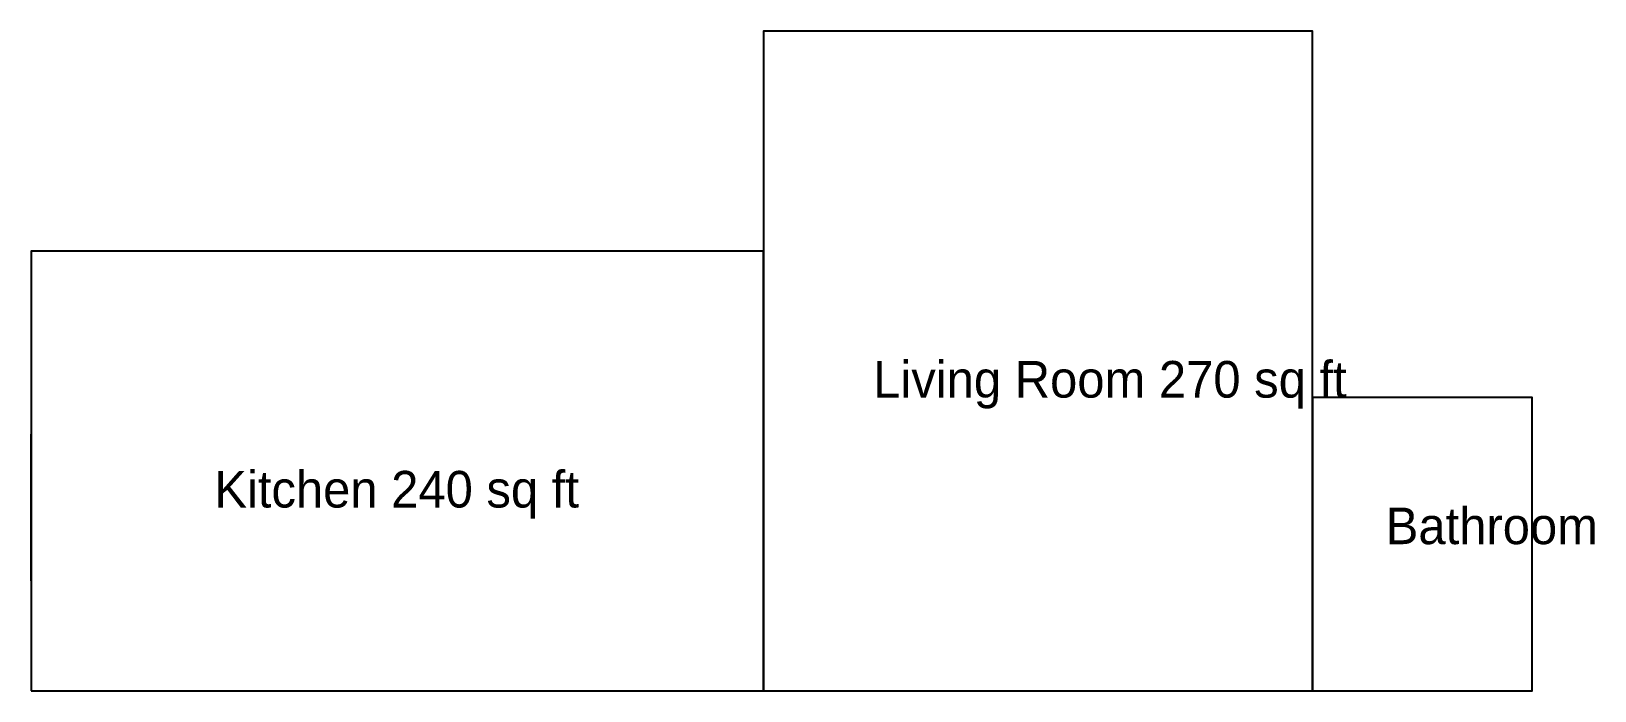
# Model space of a CAD drawing. Header units: metres. Extents: x 0 to 42.7, y 0 to 18.
import ezdxf

# ---------------------------------------------------------------- set-up
doc = ezdxf.new("R2010")
doc.units = ezdxf.units.M
for name, color, linetype in [('DOORS', 1, 'Continuous'), ('TEXT', 2, 'Continuous'), ('WALLS', 7, 'Continuous'), ('WINDOWS', 5, 'Continuous')]:
    doc.layers.add(name, color=color, linetype=linetype)

msp = doc.modelspace()

# ---------------------------------------------------------------- linework, layer by layer
at = {"layer": 'DOORS'}
msp.add_line((20, 4), (20, 7), dxfattribs=at)
at = {"layer": 'WALLS'}
for points in [[(20, 0), (35, 0), (35, 18), (20, 18), (20, 0)], [(0, 0), (20, 0), (20, 12), (0, 12), (0, 0)], [(35, 0), (41, 0), (41, 8), (35, 8), (35, 0)]]:
    msp.add_lwpolyline(points, dxfattribs=at)
at = {"layer": 'WINDOWS'}
msp.add_line((0, 3), (0, 7), dxfattribs=at)

# ---------------------------------------------------------------- texts
at = {"layer": 'TEXT'}
for s, p in [('Living Room 270 sq ft', (23, 8)), ('Kitchen 240 sq ft', (5, 5)), ('Bathroom', (37, 4))]:
    msp.add_text(s, height=1, dxfattribs=at).set_placement(p)

doc.saveas('drawing.dxf')
